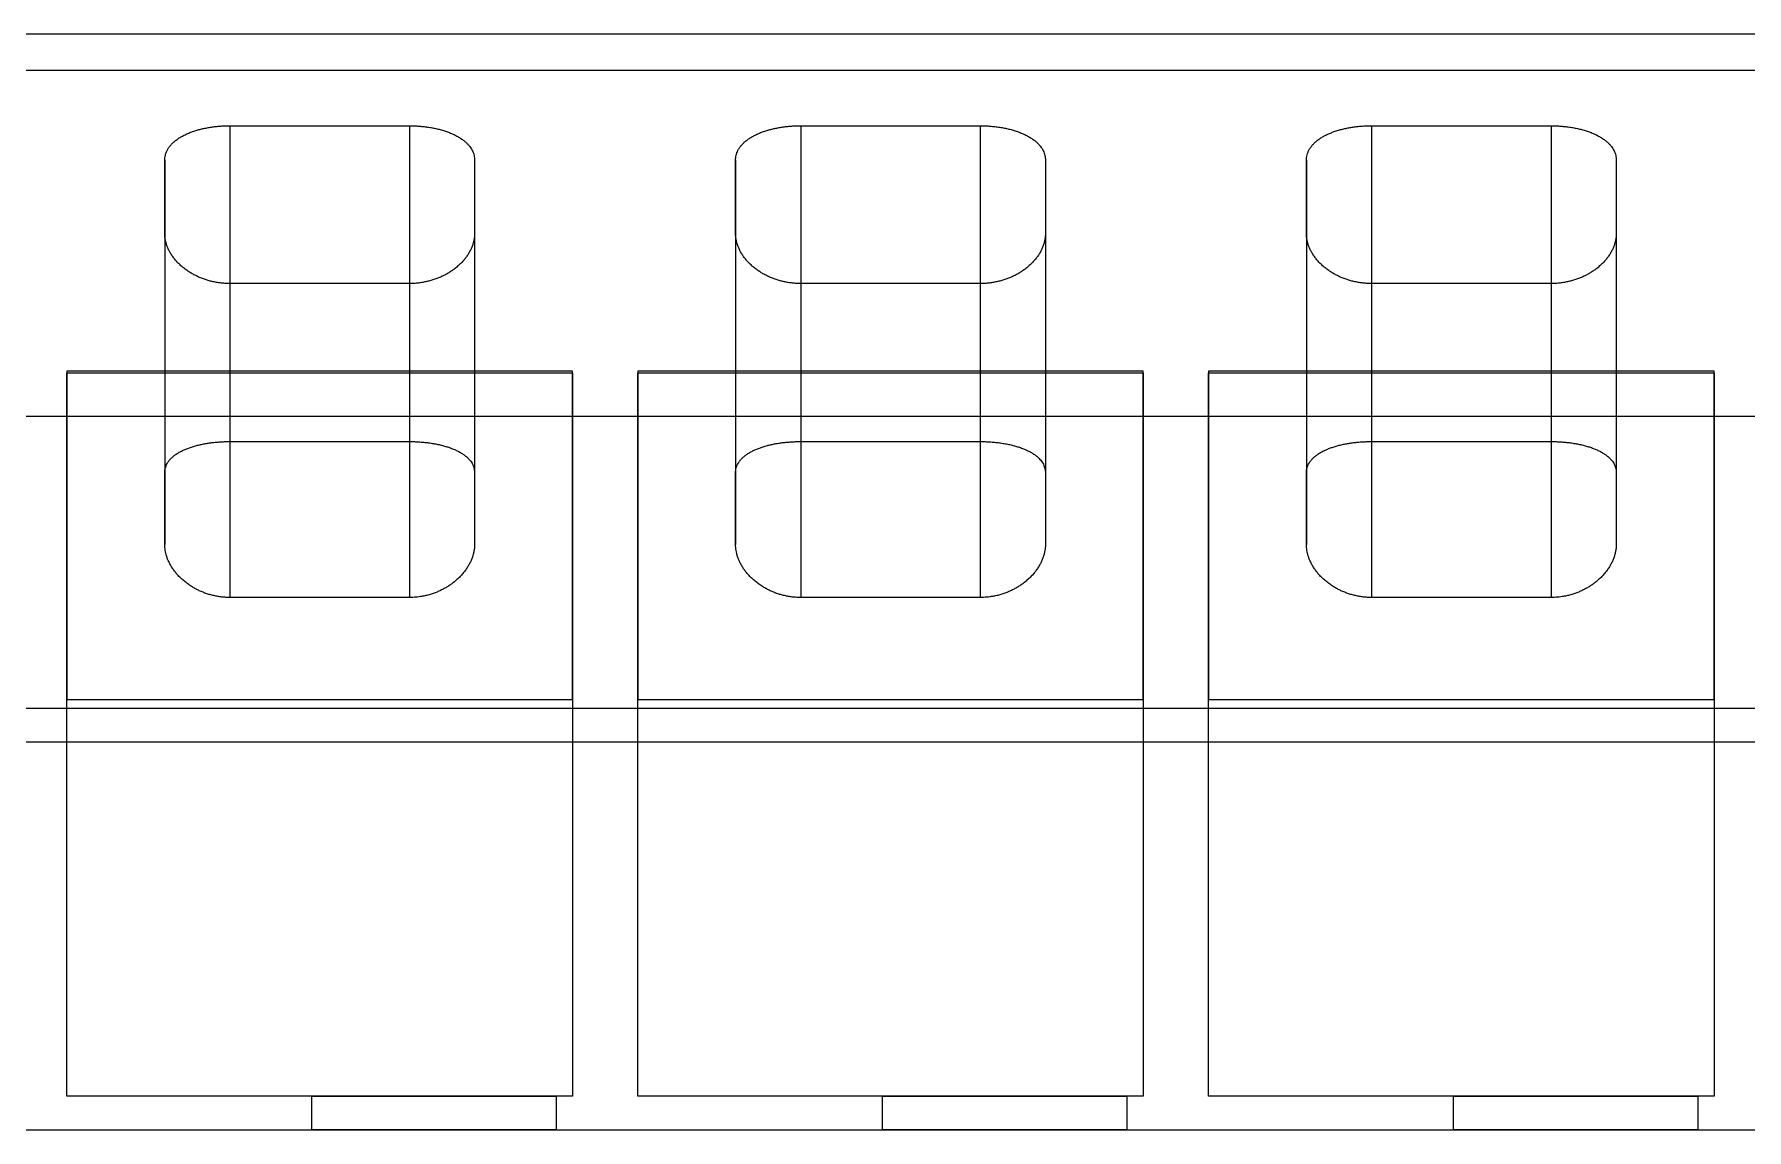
# Model space of a CAD drawing. Header units: millimetres. Extents: x 7939 to 8557, y 3805 to 4021.
# Drawn here: x 8319.27 to 8353.13, y 3999.72 to 4021.38 of the extents above; entities that cross this region are included whole.
import ezdxf

# ---------------------------------------------------------------- set-up
doc = ezdxf.new("R2010")
doc.units = ezdxf.units.MM
doc.layers.add('linea_gruesa', color=1, linetype='Continuous', lineweight=40)

msp = doc.modelspace()

# ---------------------------------------------------------------- linework, layer by layer
at = {"layer": 'linea_gruesa', "linetype": 'Continuous', "lineweight": 15, "extrusion": (-0.253745, -3.38569e-15, 0.967271)}
for p, q in [((8423.417, 4021.383, 103.727), (8307.345, 4021.383, 73.278)), ((8423.417, 4020.663, 103.727), (8307.345, 4020.663, 73.278)), ((8323.144, 4019.574, 77.422), (8326.69, 4019.574, 78.353)), ((8323.144, 4019.574, 77.422), (8323.144, 4013.328, 77.422)), ((8326.69, 4019.574, 78.353), (8326.69, 4013.328, 78.353)), ((8334.428, 4019.574, 80.383), (8337.975, 4019.574, 81.313)), ((8334.428, 4019.574, 80.383), (8334.428, 4013.328, 80.383)), ((8337.975, 4019.574, 81.313), (8337.975, 4013.328, 81.313)), ((8345.713, 4019.574, 83.343), (8349.26, 4019.574, 84.273)), ((8345.713, 4019.574, 83.343), (8345.713, 4013.328, 83.343)), ((8349.26, 4019.574, 84.273), (8349.26, 4013.328, 84.273)), ((8321.854, 4017.447, 77.084), (8321.854, 4018.893, 77.084)), ((8321.854, 4018.893, 77.084), (8321.854, 4012.713, 77.084)), ((8327.98, 4018.893, 78.691), (8327.98, 4017.447, 78.691)), ((8327.98, 4018.893, 78.691), (8327.98, 4012.713, 78.691)), ((8333.139, 4017.447, 80.044), (8333.139, 4018.893, 80.044)), ((8333.139, 4018.893, 80.044), (8333.139, 4012.713, 80.044)), ((8339.265, 4018.893, 81.651), (8339.265, 4017.447, 81.651)), ((8339.265, 4018.893, 81.651), (8339.265, 4012.713, 81.651)), ((8344.423, 4017.447, 83.005), (8344.423, 4018.893, 83.005)), ((8344.423, 4018.893, 83.005), (8344.423, 4012.713, 83.005)), ((8350.55, 4018.893, 84.612), (8350.55, 4017.447, 84.612)), ((8350.55, 4018.893, 84.612), (8350.55, 4012.713, 84.612)), ((8321.854, 4017.447, 77.084), (8321.854, 4011.294, 77.084)), ((8327.98, 4017.447, 78.691), (8327.98, 4011.294, 78.691)), ((8333.139, 4017.447, 80.044), (8333.139, 4011.294, 80.044)), ((8339.265, 4017.447, 81.651), (8339.265, 4011.294, 81.651)), ((8344.423, 4017.447, 83.005), (8344.423, 4011.294, 83.005)), ((8350.55, 4017.447, 84.612), (8350.55, 4011.294, 84.612)), ((8326.69, 4016.453, 78.353), (8323.144, 4016.453, 77.422)), ((8323.144, 4016.453, 77.422), (8323.144, 4010.244, 77.422)), ((8326.69, 4016.453, 78.353), (8326.69, 4010.244, 78.353)), ((8337.975, 4016.453, 81.313), (8334.428, 4016.453, 80.383)), ((8334.428, 4016.453, 80.383), (8334.428, 4010.244, 80.383)), ((8337.975, 4016.453, 81.313), (8337.975, 4010.244, 81.313)), ((8349.26, 4016.453, 84.273), (8345.713, 4016.453, 83.343)), ((8345.713, 4016.453, 83.343), (8345.713, 4010.244, 83.343)), ((8349.26, 4016.453, 84.273), (8349.26, 4010.244, 84.273)), ((8319.919, 4014.717, 76.576), (8319.919, 4008.22, 76.576)), ((8319.919, 4014.717, 76.576), (8319.919, 4014.683, 76.576)), ((8329.914, 4014.717, 79.198), (8319.919, 4014.717, 76.576)), ((8329.914, 4014.683, 79.198), (8319.919, 4014.683, 76.576)), ((8319.919, 4000.383, 76.576), (8319.919, 4014.683, 76.576)), ((8329.914, 4008.22, 79.198), (8329.914, 4014.717, 79.198)), ((8329.914, 4014.683, 79.198), (8329.914, 4014.717, 79.198)), ((8329.914, 4014.683, 79.198), (8329.914, 4000.383, 79.198)), ((8331.204, 4014.717, 79.537), (8331.204, 4008.22, 79.537)), ((8341.199, 4014.717, 82.159), (8331.204, 4014.717, 79.537)), ((8331.204, 4014.717, 79.537), (8331.204, 4014.683, 79.537)), ((8341.199, 4014.683, 82.159), (8331.204, 4014.683, 79.537)), ((8331.204, 4000.383, 79.537), (8331.204, 4014.683, 79.537)), ((8341.199, 4008.22, 82.159), (8341.199, 4014.717, 82.159)), ((8341.199, 4014.683, 82.159), (8341.199, 4014.717, 82.159)), ((8341.199, 4014.683, 82.159), (8341.199, 4000.383, 82.159)), ((8342.489, 4014.717, 82.497), (8342.489, 4008.22, 82.497)), ((8352.484, 4014.717, 85.119), (8342.489, 4014.717, 82.497)), ((8342.489, 4014.717, 82.497), (8342.489, 4014.683, 82.497)), ((8352.484, 4014.683, 85.119), (8342.489, 4014.683, 82.497)), ((8342.489, 4000.383, 82.497), (8342.489, 4014.683, 82.497)), ((8352.484, 4008.22, 85.119), (8352.484, 4014.717, 85.119)), ((8352.484, 4014.683, 85.119), (8352.484, 4014.717, 85.119)), ((8352.484, 4014.683, 85.119), (8352.484, 4000.383, 85.119)), ((8423.417, 4013.824, 103.727), (8307.345, 4013.824, 73.278)), ((8323.144, 4013.328, 77.422), (8326.69, 4013.328, 78.353)), ((8334.428, 4013.328, 80.383), (8337.975, 4013.328, 81.313)), ((8345.713, 4013.328, 83.343), (8349.26, 4013.328, 84.273)), ((8321.854, 4011.294, 77.084), (8321.854, 4012.713, 77.084)), ((8327.98, 4012.713, 78.691), (8327.98, 4011.294, 78.691)), ((8333.139, 4011.294, 80.044), (8333.139, 4012.713, 80.044)), ((8339.265, 4012.713, 81.651), (8339.265, 4011.294, 81.651)), ((8344.423, 4011.294, 83.005), (8344.423, 4012.713, 83.005)), ((8350.55, 4012.713, 84.612), (8350.55, 4011.294, 84.612)), ((8326.69, 4010.244, 78.353), (8323.144, 4010.244, 77.422)), ((8337.975, 4010.244, 81.313), (8334.428, 4010.244, 80.383)), ((8349.26, 4010.244, 84.273), (8345.713, 4010.244, 83.343)), ((8423.417, 4008.05, 103.727), (8307.345, 4008.05, 73.278)), ((8319.919, 4000.383, 76.576), (8319.919, 4008.22, 76.576)), ((8329.914, 4008.22, 79.198), (8319.919, 4008.22, 76.576)), ((8329.914, 4008.22, 79.198), (8329.914, 4000.383, 79.198)), ((8331.204, 4000.383, 79.537), (8331.204, 4008.22, 79.537)), ((8341.199, 4008.22, 82.159), (8331.204, 4008.22, 79.537)), ((8341.199, 4008.22, 82.159), (8341.199, 4000.383, 82.159)), ((8342.489, 4000.383, 82.497), (8342.489, 4008.22, 82.497)), ((8352.484, 4008.22, 85.119), (8342.489, 4008.22, 82.497)), ((8352.484, 4008.22, 85.119), (8352.484, 4000.383, 85.119)), ((8423.417, 4007.383, 103.727), (8307.345, 4007.383, 73.278)), ((8329.914, 4000.383, 79.198), (8319.919, 4000.383, 76.576)), ((8324.756, 4000.383, 77.845), (8319.919, 4000.383, 76.576)), ((8324.756, 4000.383, 77.845), (8324.756, 3999.717, 77.845)), ((8324.756, 4000.383, 77.845), (8329.592, 4000.383, 79.114)), ((8329.592, 4000.383, 79.114), (8329.592, 3999.717, 79.114)), ((8329.914, 4000.383, 79.198), (8329.592, 4000.383, 79.114)), ((8341.199, 4000.383, 82.159), (8331.204, 4000.383, 79.537)), ((8336.04, 4000.383, 80.805), (8331.204, 4000.383, 79.537)), ((8336.04, 4000.383, 80.805), (8336.04, 3999.717, 80.805)), ((8336.04, 4000.383, 80.805), (8340.877, 4000.383, 82.074)), ((8340.877, 4000.383, 82.074), (8340.877, 3999.717, 82.074)), ((8341.199, 4000.383, 82.159), (8340.877, 4000.383, 82.074)), ((8352.484, 4000.383, 85.119), (8342.489, 4000.383, 82.497)), ((8347.325, 4000.383, 83.766), (8342.489, 4000.383, 82.497)), ((8347.325, 4000.383, 83.766), (8347.325, 3999.717, 83.766)), ((8347.325, 4000.383, 83.766), (8352.162, 4000.383, 85.035)), ((8352.162, 4000.383, 85.035), (8352.162, 3999.717, 85.035)), ((8352.484, 4000.383, 85.119), (8352.162, 4000.383, 85.035)), ((8307.345, 3999.717, 73.278), (8353.774, 3999.717, 85.457)), ((8318.307, 3999.717, 76.153), (8324.756, 3999.717, 77.845)), ((8329.592, 3999.717, 79.114), (8324.756, 3999.717, 77.845)), ((8329.592, 3999.717, 79.114), (8336.04, 3999.717, 80.805)), ((8340.877, 3999.717, 82.074), (8336.04, 3999.717, 80.805)), ((8340.877, 3999.717, 82.074), (8347.325, 3999.717, 83.766)), ((8352.162, 3999.717, 85.035), (8347.325, 3999.717, 83.766)), ((8352.162, 3999.717, 85.035), (8353.774, 3999.717, 85.457))]:
    msp.add_line(p, q, dxfattribs=at)
at = {"layer": 'linea_gruesa', "linetype": 'Continuous', "lineweight": 15}
for points, knots in [([(8321.854, 4018.893, 77.084), (8321.854, 4018.909, 77.084), (8321.856, 4018.942, 77.084), (8321.865, 4018.99, 77.087), (8321.879, 4019.037, 77.09), (8321.9, 4019.086, 77.096), (8321.93, 4019.136, 77.104), (8321.968, 4019.186, 77.114), (8322.013, 4019.234, 77.126), (8322.066, 4019.281, 77.14), (8322.125, 4019.323, 77.155), (8322.188, 4019.362, 77.172), (8322.256, 4019.397, 77.189), (8322.329, 4019.43, 77.209), (8322.408, 4019.46, 77.229), (8322.488, 4019.485, 77.25), (8322.569, 4019.507, 77.271), (8322.649, 4019.525, 77.293), (8322.733, 4019.541, 77.314), (8322.819, 4019.554, 77.337), (8322.903, 4019.563, 77.359), (8322.985, 4019.569, 77.381), (8323.064, 4019.573, 77.401), (8323.117, 4019.573, 77.415), (8323.144, 4019.574, 77.422)], [0, 0, 0, 0, 0.045701, 0.091484, 0.137263, 0.18296, 0.234721, 0.286699, 0.338733, 0.390676, 0.442407, 0.489747, 0.5373, 0.584906, 0.632424, 0.679735, 0.721536, 0.763511, 0.805537, 0.847497, 0.889284, 0.926175, 0.963109, 1, 1, 1, 1]), ([(8326.69, 4019.574, 78.353), (8326.719, 4019.573, 78.36), (8326.776, 4019.573, 78.375), (8326.865, 4019.568, 78.398), (8326.957, 4019.56, 78.423), (8327.052, 4019.549, 78.448), (8327.145, 4019.533, 78.472), (8327.235, 4019.515, 78.495), (8327.322, 4019.492, 78.518), (8327.405, 4019.467, 78.54), (8327.483, 4019.438, 78.561), (8327.559, 4019.406, 78.58), (8327.63, 4019.371, 78.599), (8327.696, 4019.331, 78.616), (8327.755, 4019.29, 78.632), (8327.806, 4019.248, 78.645), (8327.848, 4019.205, 78.656), (8327.884, 4019.164, 78.666), (8327.913, 4019.121, 78.673), (8327.938, 4019.077, 78.68), (8327.957, 4019.032, 78.685), (8327.97, 4018.986, 78.688), (8327.978, 4018.94, 78.691), (8327.979, 4018.908, 78.691), (8327.98, 4018.893, 78.691)], [0, 0, 0, 0, 0.03967, 0.079339, 0.124961, 0.170738, 0.216524, 0.262155, 0.308745, 0.355481, 0.402229, 0.448833, 0.498675, 0.548665, 0.598669, 0.648529, 0.692404, 0.736401, 0.780445, 0.824456, 0.868345, 0.912217, 0.956126, 1, 1, 1, 1]), ([(8333.139, 4018.893, 80.044), (8333.139, 4018.909, 80.044), (8333.14, 4018.942, 80.045), (8333.149, 4018.99, 80.047), (8333.164, 4019.037, 80.051), (8333.185, 4019.086, 80.056), (8333.214, 4019.136, 80.064), (8333.253, 4019.186, 80.074), (8333.298, 4019.234, 80.086), (8333.351, 4019.281, 80.1), (8333.41, 4019.323, 80.115), (8333.473, 4019.362, 80.132), (8333.541, 4019.397, 80.15), (8333.614, 4019.43, 80.169), (8333.693, 4019.46, 80.19), (8333.773, 4019.485, 80.211), (8333.854, 4019.507, 80.232), (8333.934, 4019.525, 80.253), (8334.018, 4019.541, 80.275), (8334.104, 4019.554, 80.297), (8334.188, 4019.563, 80.319), (8334.27, 4019.569, 80.341), (8334.349, 4019.573, 80.362), (8334.402, 4019.573, 80.376), (8334.428, 4019.574, 80.383)], [0, 0, 0, 0, 0.045701, 0.091484, 0.137263, 0.18296, 0.234721, 0.286699, 0.338733, 0.390676, 0.442407, 0.489747, 0.5373, 0.584906, 0.632424, 0.679735, 0.721536, 0.763511, 0.805537, 0.847497, 0.889284, 0.926175, 0.963109, 1, 1, 1, 1]), ([(8337.975, 4019.574, 81.313), (8338.003, 4019.573, 81.32), (8338.06, 4019.573, 81.335), (8338.15, 4019.568, 81.359), (8338.242, 4019.56, 81.383), (8338.337, 4019.549, 81.408), (8338.43, 4019.533, 81.432), (8338.52, 4019.515, 81.456), (8338.606, 4019.492, 81.479), (8338.69, 4019.467, 81.5), (8338.768, 4019.438, 81.521), (8338.843, 4019.406, 81.541), (8338.914, 4019.371, 81.559), (8338.981, 4019.331, 81.577), (8339.04, 4019.29, 81.592), (8339.091, 4019.248, 81.606), (8339.133, 4019.205, 81.617), (8339.168, 4019.164, 81.626), (8339.198, 4019.121, 81.634), (8339.223, 4019.077, 81.64), (8339.241, 4019.032, 81.645), (8339.255, 4018.986, 81.649), (8339.263, 4018.94, 81.651), (8339.264, 4018.908, 81.651), (8339.265, 4018.893, 81.651)], [0, 0, 0, 0, 0.03967, 0.079339, 0.124961, 0.170738, 0.216524, 0.262155, 0.308745, 0.355481, 0.402229, 0.448833, 0.498675, 0.548665, 0.598669, 0.648529, 0.692404, 0.736401, 0.780445, 0.824456, 0.868345, 0.912217, 0.956126, 1, 1, 1, 1]), ([(8344.423, 4018.893, 83.005), (8344.424, 4018.911, 83.005), (8344.426, 4018.946, 83.005), (8344.437, 4018.999, 83.008), (8344.454, 4019.051, 83.013), (8344.479, 4019.102, 83.019), (8344.511, 4019.152, 83.027), (8344.55, 4019.2, 83.038), (8344.596, 4019.246, 83.05), (8344.65, 4019.291, 83.064), (8344.71, 4019.333, 83.08), (8344.775, 4019.371, 83.097), (8344.844, 4019.406, 83.115), (8344.916, 4019.437, 83.134), (8344.994, 4019.465, 83.154), (8345.075, 4019.491, 83.176), (8345.158, 4019.512, 83.197), (8345.24, 4019.53, 83.219), (8345.322, 4019.544, 83.24), (8345.406, 4019.556, 83.262), (8345.492, 4019.565, 83.285), (8345.572, 4019.57, 83.306), (8345.646, 4019.573, 83.325), (8345.691, 4019.573, 83.337), (8345.713, 4019.574, 83.343)], [0, 0, 0, 0, 0.050139, 0.100447, 0.150803, 0.201094, 0.251219, 0.301542, 0.352077, 0.402666, 0.453166, 0.50346, 0.549362, 0.595469, 0.641631, 0.687707, 0.733585, 0.774214, 0.81501, 0.855855, 0.896639, 0.937259, 0.968629, 1, 1, 1, 1]), ([(8349.26, 4019.574, 84.273), (8349.288, 4019.573, 84.281), (8349.345, 4019.573, 84.296), (8349.435, 4019.568, 84.319), (8349.527, 4019.56, 84.343), (8349.622, 4019.549, 84.368), (8349.715, 4019.533, 84.393), (8349.805, 4019.515, 84.416), (8349.891, 4019.492, 84.439), (8349.975, 4019.467, 84.461), (8350.053, 4019.438, 84.481), (8350.128, 4019.406, 84.501), (8350.199, 4019.371, 84.52), (8350.265, 4019.331, 84.537), (8350.325, 4019.29, 84.553), (8350.376, 4019.248, 84.566), (8350.418, 4019.205, 84.577), (8350.453, 4019.164, 84.586), (8350.483, 4019.121, 84.594), (8350.507, 4019.077, 84.601), (8350.526, 4019.032, 84.606), (8350.54, 4018.986, 84.609), (8350.548, 4018.94, 84.611), (8350.549, 4018.908, 84.611), (8350.55, 4018.893, 84.612)], [0, 0, 0, 0, 0.039669, 0.079338, 0.12496, 0.170739, 0.216524, 0.262155, 0.308744, 0.355481, 0.402228, 0.448833, 0.498675, 0.548665, 0.598669, 0.648529, 0.692404, 0.7364, 0.780445, 0.824456, 0.868345, 0.912217, 0.956126, 1, 1, 1, 1]), ([(8323.144, 4016.453, 77.422), (8323.116, 4016.453, 77.415), (8323.06, 4016.454, 77.4), (8322.978, 4016.461, 77.379), (8322.896, 4016.472, 77.357), (8322.814, 4016.487, 77.336), (8322.734, 4016.507, 77.315), (8322.657, 4016.53, 77.294), (8322.58, 4016.558, 77.274), (8322.504, 4016.59, 77.254), (8322.43, 4016.627, 77.235), (8322.361, 4016.667, 77.217), (8322.292, 4016.712, 77.199), (8322.224, 4016.763, 77.181), (8322.158, 4016.82, 77.164), (8322.099, 4016.878, 77.148), (8322.047, 4016.939, 77.135), (8322.002, 4017, 77.123), (8321.963, 4017.062, 77.112), (8321.929, 4017.124, 77.104), (8321.902, 4017.188, 77.097), (8321.881, 4017.252, 77.091), (8321.865, 4017.317, 77.087), (8321.856, 4017.382, 77.084), (8321.854, 4017.425, 77.084), (8321.854, 4017.447, 77.084)], [0, 0, 0, 0, 0.036433, 0.07293, 0.109368, 0.146856, 0.184458, 0.222073, 0.259581, 0.300586, 0.341696, 0.382825, 0.423854, 0.472584, 0.521436, 0.570308, 0.619064, 0.666305, 0.713665, 0.761073, 0.808449, 0.855703, 0.903789, 0.951914, 1, 1, 1, 1]), ([(8327.98, 4017.447, 78.691), (8327.979, 4017.425, 78.691), (8327.978, 4017.382, 78.69), (8327.968, 4017.317, 78.688), (8327.953, 4017.252, 78.684), (8327.931, 4017.187, 78.678), (8327.903, 4017.122, 78.671), (8327.87, 4017.059, 78.662), (8327.83, 4016.997, 78.652), (8327.785, 4016.937, 78.64), (8327.734, 4016.878, 78.626), (8327.676, 4016.821, 78.611), (8327.613, 4016.766, 78.595), (8327.549, 4016.717, 78.578), (8327.485, 4016.675, 78.561), (8327.423, 4016.638, 78.545), (8327.356, 4016.603, 78.527), (8327.287, 4016.572, 78.509), (8327.214, 4016.543, 78.49), (8327.137, 4016.518, 78.47), (8327.058, 4016.496, 78.449), (8326.976, 4016.479, 78.428), (8326.892, 4016.465, 78.406), (8326.816, 4016.457, 78.386), (8326.749, 4016.453, 78.368), (8326.71, 4016.453, 78.358), (8326.69, 4016.453, 78.353)], [0, 0, 0, 0, 0.047962, 0.096084, 0.144283, 0.19248, 0.240592, 0.288548, 0.335637, 0.382934, 0.430311, 0.477656, 0.524879, 0.571919, 0.609369, 0.646941, 0.684535, 0.722071, 0.759492, 0.797233, 0.835157, 0.873124, 0.911012, 0.948721, 0.97436, 1, 1, 1, 1]), ([(8334.428, 4016.453, 80.383), (8334.401, 4016.453, 80.375), (8334.345, 4016.454, 80.361), (8334.263, 4016.461, 80.339), (8334.18, 4016.472, 80.318), (8334.099, 4016.487, 80.296), (8334.019, 4016.507, 80.275), (8333.942, 4016.53, 80.255), (8333.865, 4016.558, 80.235), (8333.789, 4016.59, 80.215), (8333.715, 4016.627, 80.195), (8333.646, 4016.667, 80.177), (8333.576, 4016.712, 80.159), (8333.509, 4016.763, 80.141), (8333.443, 4016.82, 80.124), (8333.384, 4016.878, 80.109), (8333.332, 4016.939, 80.095), (8333.287, 4017, 80.083), (8333.247, 4017.062, 80.073), (8333.214, 4017.124, 80.064), (8333.187, 4017.188, 80.057), (8333.166, 4017.252, 80.051), (8333.15, 4017.317, 80.047), (8333.14, 4017.382, 80.045), (8333.139, 4017.425, 80.044), (8333.139, 4017.447, 80.044)], [0, 0, 0, 0, 0.036433, 0.07293, 0.109368, 0.146856, 0.184458, 0.222073, 0.259581, 0.300586, 0.341696, 0.382825, 0.423854, 0.472584, 0.521436, 0.570308, 0.619064, 0.666305, 0.713665, 0.761073, 0.808449, 0.855703, 0.903789, 0.951914, 1, 1, 1, 1]), ([(8339.265, 4017.447, 81.651), (8339.264, 4017.425, 81.651), (8339.263, 4017.382, 81.651), (8339.253, 4017.317, 81.648), (8339.238, 4017.252, 81.644), (8339.216, 4017.187, 81.638), (8339.188, 4017.122, 81.631), (8339.155, 4017.059, 81.622), (8339.115, 4016.997, 81.612), (8339.07, 4016.937, 81.6), (8339.018, 4016.878, 81.587), (8338.961, 4016.821, 81.572), (8338.898, 4016.766, 81.555), (8338.834, 4016.717, 81.538), (8338.77, 4016.675, 81.522), (8338.708, 4016.638, 81.505), (8338.641, 4016.603, 81.488), (8338.572, 4016.572, 81.469), (8338.499, 4016.543, 81.45), (8338.422, 4016.518, 81.43), (8338.343, 4016.496, 81.409), (8338.261, 4016.479, 81.388), (8338.177, 4016.465, 81.366), (8338.101, 4016.457, 81.346), (8338.033, 4016.453, 81.328), (8337.994, 4016.453, 81.318), (8337.975, 4016.453, 81.313)], [0, 0, 0, 0, 0.047962, 0.096084, 0.144283, 0.19248, 0.240592, 0.288548, 0.335637, 0.382934, 0.430311, 0.477656, 0.524879, 0.571919, 0.609369, 0.646941, 0.684535, 0.722071, 0.759492, 0.797233, 0.835157, 0.873124, 0.911012, 0.948721, 0.97436, 1, 1, 1, 1]), ([(8345.713, 4016.453, 83.343), (8345.685, 4016.453, 83.336), (8345.63, 4016.454, 83.321), (8345.548, 4016.461, 83.299), (8345.465, 4016.472, 83.278), (8345.384, 4016.487, 83.257), (8345.304, 4016.507, 83.236), (8345.226, 4016.53, 83.215), (8345.149, 4016.558, 83.195), (8345.074, 4016.59, 83.175), (8345, 4016.627, 83.156), (8344.93, 4016.667, 83.138), (8344.861, 4016.712, 83.119), (8344.793, 4016.763, 83.102), (8344.728, 4016.82, 83.084), (8344.669, 4016.878, 83.069), (8344.617, 4016.939, 83.055), (8344.571, 4017, 83.043), (8344.532, 4017.062, 83.033), (8344.499, 4017.124, 83.024), (8344.472, 4017.188, 83.017), (8344.45, 4017.252, 83.012), (8344.435, 4017.317, 83.008), (8344.425, 4017.382, 83.005), (8344.424, 4017.425, 83.005), (8344.423, 4017.447, 83.005)], [0, 0, 0, 0, 0.036434, 0.072931, 0.109369, 0.146857, 0.184458, 0.222074, 0.259582, 0.300586, 0.341697, 0.382826, 0.423854, 0.472585, 0.521437, 0.570308, 0.619064, 0.666305, 0.713665, 0.761073, 0.808449, 0.855703, 0.903789, 0.951914, 1, 1, 1, 1]), ([(8350.55, 4017.447, 84.612), (8350.549, 4017.425, 84.611), (8350.548, 4017.382, 84.611), (8350.538, 4017.317, 84.609), (8350.522, 4017.252, 84.605), (8350.501, 4017.187, 84.599), (8350.473, 4017.122, 84.592), (8350.439, 4017.059, 84.583), (8350.4, 4016.997, 84.572), (8350.355, 4016.937, 84.56), (8350.303, 4016.878, 84.547), (8350.246, 4016.821, 84.532), (8350.183, 4016.766, 84.516), (8350.119, 4016.717, 84.499), (8350.055, 4016.675, 84.482), (8349.992, 4016.638, 84.465), (8349.926, 4016.603, 84.448), (8349.857, 4016.572, 84.43), (8349.784, 4016.543, 84.411), (8349.707, 4016.518, 84.391), (8349.628, 4016.496, 84.37), (8349.546, 4016.479, 84.348), (8349.462, 4016.465, 84.326), (8349.386, 4016.457, 84.306), (8349.318, 4016.453, 84.289), (8349.279, 4016.453, 84.278), (8349.26, 4016.453, 84.273)], [0, 0, 0, 0, 0.047962, 0.096084, 0.144284, 0.192479, 0.240593, 0.288548, 0.335637, 0.382934, 0.430311, 0.477656, 0.524879, 0.571918, 0.609369, 0.64694, 0.684535, 0.722072, 0.759492, 0.797233, 0.835157, 0.873125, 0.911012, 0.948722, 0.974361, 1, 1, 1, 1]), ([(8321.854, 4012.713, 77.084), (8321.854, 4012.729, 77.084), (8321.856, 4012.76, 77.084), (8321.865, 4012.806, 77.087), (8321.88, 4012.851, 77.091), (8321.903, 4012.896, 77.097), (8321.932, 4012.941, 77.104), (8321.97, 4012.986, 77.114), (8322.015, 4013.029, 77.126), (8322.068, 4013.069, 77.14), (8322.125, 4013.107, 77.155), (8322.187, 4013.141, 77.171), (8322.253, 4013.171, 77.189), (8322.325, 4013.2, 77.207), (8322.401, 4013.226, 77.227), (8322.479, 4013.248, 77.248), (8322.558, 4013.268, 77.269), (8322.638, 4013.284, 77.29), (8322.72, 4013.298, 77.311), (8322.805, 4013.309, 77.333), (8322.89, 4013.317, 77.356), (8322.975, 4013.323, 77.378), (8323.059, 4013.327, 77.4), (8323.115, 4013.328, 77.415), (8323.144, 4013.328, 77.422)], [0, 0, 0, 0, 0.046677, 0.093445, 0.140209, 0.18688, 0.237351, 0.288032, 0.338769, 0.389421, 0.439866, 0.486124, 0.532578, 0.579087, 0.625519, 0.671755, 0.713502, 0.755416, 0.797381, 0.839283, 0.881021, 0.920665, 0.960358, 1, 1, 1, 1]), ([(8326.69, 4013.328, 78.353), (8326.717, 4013.328, 78.36), (8326.771, 4013.327, 78.374), (8326.857, 4013.324, 78.396), (8326.95, 4013.317, 78.421), (8327.047, 4013.307, 78.446), (8327.142, 4013.293, 78.471), (8327.234, 4013.276, 78.495), (8327.323, 4013.257, 78.519), (8327.408, 4013.233, 78.541), (8327.488, 4013.208, 78.562), (8327.565, 4013.178, 78.582), (8327.636, 4013.146, 78.601), (8327.702, 4013.11, 78.618), (8327.762, 4013.072, 78.634), (8327.812, 4013.034, 78.647), (8327.854, 4012.995, 78.658), (8327.888, 4012.957, 78.667), (8327.917, 4012.918, 78.674), (8327.941, 4012.878, 78.681), (8327.959, 4012.837, 78.685), (8327.971, 4012.796, 78.689), (8327.978, 4012.755, 78.691), (8327.979, 4012.727, 78.691), (8327.98, 4012.713, 78.691)], [0, 0, 0, 0, 0.037726, 0.075451, 0.122579, 0.169871, 0.217169, 0.264303, 0.312107, 0.360066, 0.408035, 0.455852, 0.506146, 0.556594, 0.607055, 0.657366, 0.700834, 0.744426, 0.788066, 0.831672, 0.875153, 0.916757, 0.958394, 1, 1, 1, 1]), ([(8333.139, 4012.713, 80.044), (8333.139, 4012.729, 80.044), (8333.14, 4012.76, 80.045), (8333.15, 4012.806, 80.047), (8333.165, 4012.851, 80.051), (8333.188, 4012.896, 80.057), (8333.217, 4012.941, 80.065), (8333.255, 4012.986, 80.075), (8333.3, 4013.029, 80.087), (8333.352, 4013.069, 80.1), (8333.41, 4013.107, 80.115), (8333.472, 4013.141, 80.132), (8333.538, 4013.171, 80.149), (8333.609, 4013.2, 80.168), (8333.686, 4013.226, 80.188), (8333.764, 4013.248, 80.208), (8333.843, 4013.268, 80.229), (8333.923, 4013.284, 80.25), (8334.005, 4013.298, 80.272), (8334.09, 4013.309, 80.294), (8334.175, 4013.317, 80.316), (8334.26, 4013.323, 80.338), (8334.344, 4013.327, 80.36), (8334.4, 4013.328, 80.375), (8334.428, 4013.328, 80.383)], [0, 0, 0, 0, 0.046677, 0.093445, 0.140209, 0.18688, 0.237351, 0.288032, 0.338769, 0.389421, 0.439866, 0.486124, 0.532578, 0.579087, 0.625519, 0.671755, 0.713502, 0.755416, 0.797381, 0.839283, 0.881021, 0.920665, 0.960358, 1, 1, 1, 1]), ([(8337.975, 4013.328, 81.313), (8338.002, 4013.328, 81.32), (8338.055, 4013.327, 81.334), (8338.142, 4013.324, 81.357), (8338.235, 4013.317, 81.381), (8338.332, 4013.307, 81.407), (8338.427, 4013.293, 81.432), (8338.519, 4013.276, 81.456), (8338.608, 4013.257, 81.479), (8338.693, 4013.233, 81.501), (8338.773, 4013.208, 81.522), (8338.85, 4013.178, 81.542), (8338.921, 4013.146, 81.561), (8338.987, 4013.11, 81.578), (8339.047, 4013.072, 81.594), (8339.097, 4013.034, 81.607), (8339.139, 4012.995, 81.618), (8339.173, 4012.957, 81.627), (8339.202, 4012.918, 81.635), (8339.226, 4012.878, 81.641), (8339.243, 4012.837, 81.646), (8339.256, 4012.796, 81.649), (8339.263, 4012.755, 81.651), (8339.264, 4012.727, 81.651), (8339.265, 4012.713, 81.651)], [0, 0, 0, 0, 0.037726, 0.075451, 0.122579, 0.169871, 0.217169, 0.264303, 0.312107, 0.360066, 0.408035, 0.455852, 0.506146, 0.556594, 0.607055, 0.657366, 0.700834, 0.744426, 0.788066, 0.831672, 0.875153, 0.916757, 0.958394, 1, 1, 1, 1]), ([(8344.423, 4012.713, 83.005), (8344.424, 4012.73, 83.005), (8344.425, 4012.762, 83.005), (8344.436, 4012.81, 83.008), (8344.453, 4012.857, 83.012), (8344.477, 4012.903, 83.019), (8344.507, 4012.948, 83.027), (8344.545, 4012.991, 83.036), (8344.589, 4013.032, 83.048), (8344.641, 4013.072, 83.062), (8344.698, 4013.109, 83.077), (8344.761, 4013.143, 83.093), (8344.828, 4013.174, 83.111), (8344.898, 4013.201, 83.129), (8344.972, 4013.226, 83.149), (8345.051, 4013.249, 83.169), (8345.132, 4013.269, 83.19), (8345.213, 4013.285, 83.212), (8345.294, 4013.298, 83.233), (8345.377, 4013.309, 83.255), (8345.462, 4013.318, 83.277), (8345.547, 4013.324, 83.299), (8345.631, 4013.327, 83.321), (8345.686, 4013.328, 83.336), (8345.713, 4013.328, 83.343)], [0, 0, 0, 0, 0.048858, 0.097879, 0.146948, 0.195953, 0.244797, 0.293817, 0.343037, 0.392312, 0.441505, 0.490501, 0.535708, 0.581106, 0.626558, 0.671936, 0.717124, 0.758098, 0.799232, 0.840416, 0.881541, 0.922507, 0.961254, 1, 1, 1, 1]), ([(8349.26, 4013.328, 84.273), (8349.287, 4013.328, 84.28), (8349.34, 4013.327, 84.294), (8349.427, 4013.324, 84.317), (8349.52, 4013.317, 84.341), (8349.617, 4013.307, 84.367), (8349.712, 4013.293, 84.392), (8349.804, 4013.276, 84.416), (8349.893, 4013.257, 84.439), (8349.978, 4013.233, 84.462), (8350.058, 4013.208, 84.483), (8350.134, 4013.178, 84.503), (8350.206, 4013.146, 84.521), (8350.272, 4013.11, 84.539), (8350.332, 4013.072, 84.554), (8350.382, 4013.034, 84.568), (8350.424, 4012.995, 84.579), (8350.458, 4012.957, 84.588), (8350.487, 4012.918, 84.595), (8350.51, 4012.878, 84.601), (8350.528, 4012.837, 84.606), (8350.541, 4012.796, 84.609), (8350.548, 4012.755, 84.611), (8350.549, 4012.727, 84.612), (8350.55, 4012.713, 84.612)], [0, 0, 0, 0, 0.037725, 0.075451, 0.122579, 0.169871, 0.217168, 0.264304, 0.312107, 0.360067, 0.408035, 0.455851, 0.506145, 0.556594, 0.607056, 0.657366, 0.700834, 0.744426, 0.788066, 0.831672, 0.875153, 0.916757, 0.958394, 1, 1, 1, 1]), ([(8323.144, 4010.244, 77.422), (8323.116, 4010.244, 77.415), (8323.062, 4010.245, 77.401), (8322.981, 4010.252, 77.38), (8322.901, 4010.264, 77.358), (8322.821, 4010.28, 77.338), (8322.744, 4010.3, 77.317), (8322.667, 4010.324, 77.297), (8322.592, 4010.353, 77.278), (8322.519, 4010.386, 77.258), (8322.449, 4010.422, 77.24), (8322.379, 4010.464, 77.222), (8322.309, 4010.511, 77.203), (8322.241, 4010.563, 77.185), (8322.178, 4010.619, 77.169), (8322.121, 4010.676, 77.154), (8322.07, 4010.736, 77.14), (8322.023, 4010.797, 77.128), (8321.982, 4010.86, 77.118), (8321.947, 4010.924, 77.108), (8321.917, 4010.988, 77.1), (8321.893, 4011.052, 77.094), (8321.876, 4011.114, 77.09), (8321.863, 4011.174, 77.086), (8321.855, 4011.234, 77.084), (8321.854, 4011.274, 77.084), (8321.854, 4011.294, 77.084)], [0, 0, 0, 0, 0.035227, 0.070455, 0.106287, 0.142231, 0.178188, 0.214038, 0.252355, 0.290771, 0.329204, 0.367546, 0.413062, 0.458723, 0.50446, 0.55017, 0.595728, 0.642009, 0.688399, 0.734834, 0.781239, 0.827532, 0.870622, 0.913767, 0.956911, 1, 1, 1, 1]), ([(8327.98, 4011.294, 78.691), (8327.979, 4011.272, 78.691), (8327.978, 4011.228, 78.69), (8327.969, 4011.162, 78.688), (8327.953, 4011.095, 78.684), (8327.932, 4011.028, 78.678), (8327.905, 4010.962, 78.671), (8327.872, 4010.896, 78.663), (8327.833, 4010.831, 78.652), (8327.788, 4010.767, 78.641), (8327.737, 4010.703, 78.627), (8327.679, 4010.642, 78.612), (8327.616, 4010.583, 78.595), (8327.552, 4010.531, 78.579), (8327.488, 4010.485, 78.562), (8327.426, 4010.446, 78.546), (8327.361, 4010.409, 78.528), (8327.292, 4010.375, 78.51), (8327.218, 4010.343, 78.491), (8327.141, 4010.315, 78.471), (8327.059, 4010.291, 78.449), (8326.974, 4010.271, 78.427), (8326.894, 4010.258, 78.406), (8326.822, 4010.249, 78.387), (8326.756, 4010.245, 78.37), (8326.712, 4010.244, 78.358), (8326.69, 4010.244, 78.353)], [0, 0, 0, 0, 0.047388, 0.094926, 0.142537, 0.190147, 0.237681, 0.285068, 0.332858, 0.380856, 0.428933, 0.476976, 0.524898, 0.572637, 0.609793, 0.647069, 0.684364, 0.7216, 0.758724, 0.797543, 0.836493, 0.875423, 0.914215, 0.9428, 0.971416, 1, 1, 1, 1]), ([(8334.428, 4010.244, 80.383), (8334.401, 4010.244, 80.375), (8334.347, 4010.245, 80.361), (8334.266, 4010.252, 80.34), (8334.185, 4010.264, 80.319), (8334.106, 4010.28, 80.298), (8334.029, 4010.3, 80.278), (8333.952, 4010.324, 80.258), (8333.877, 4010.353, 80.238), (8333.804, 4010.386, 80.219), (8333.734, 4010.422, 80.2), (8333.663, 4010.464, 80.182), (8333.594, 4010.511, 80.164), (8333.526, 4010.563, 80.146), (8333.463, 4010.619, 80.129), (8333.406, 4010.676, 80.114), (8333.355, 4010.736, 80.101), (8333.308, 4010.797, 80.089), (8333.267, 4010.86, 80.078), (8333.232, 4010.924, 80.069), (8333.202, 4010.988, 80.061), (8333.178, 4011.052, 80.055), (8333.16, 4011.114, 80.05), (8333.148, 4011.174, 80.047), (8333.14, 4011.234, 80.045), (8333.139, 4011.274, 80.044), (8333.139, 4011.294, 80.044)], [0, 0, 0, 0, 0.035227, 0.070455, 0.106287, 0.142231, 0.178188, 0.214038, 0.252355, 0.290771, 0.329204, 0.367546, 0.413062, 0.458723, 0.50446, 0.55017, 0.595728, 0.642009, 0.688399, 0.734834, 0.781239, 0.827532, 0.870622, 0.913767, 0.956911, 1, 1, 1, 1]), ([(8339.265, 4011.294, 81.651), (8339.264, 4011.272, 81.651), (8339.263, 4011.228, 81.651), (8339.253, 4011.162, 81.648), (8339.238, 4011.095, 81.644), (8339.217, 4011.028, 81.639), (8339.19, 4010.962, 81.632), (8339.157, 4010.896, 81.623), (8339.118, 4010.831, 81.613), (8339.073, 4010.767, 81.601), (8339.021, 4010.703, 81.587), (8338.964, 4010.642, 81.572), (8338.901, 4010.583, 81.556), (8338.837, 4010.531, 81.539), (8338.773, 4010.485, 81.522), (8338.711, 4010.446, 81.506), (8338.645, 4010.409, 81.489), (8338.577, 4010.375, 81.471), (8338.503, 4010.343, 81.452), (8338.426, 4010.315, 81.431), (8338.343, 4010.291, 81.41), (8338.259, 4010.271, 81.387), (8338.179, 4010.258, 81.367), (8338.107, 4010.249, 81.347), (8338.041, 4010.245, 81.33), (8337.997, 4010.244, 81.319), (8337.975, 4010.244, 81.313)], [0, 0, 0, 0, 0.047388, 0.094926, 0.142537, 0.190147, 0.237681, 0.285068, 0.332858, 0.380856, 0.428933, 0.476976, 0.524898, 0.572637, 0.609793, 0.647069, 0.684364, 0.7216, 0.758724, 0.797543, 0.836493, 0.875423, 0.914215, 0.9428, 0.971416, 1, 1, 1, 1]), ([(8345.713, 4010.244, 83.343), (8345.686, 4010.244, 83.336), (8345.632, 4010.245, 83.322), (8345.551, 4010.252, 83.3), (8345.47, 4010.264, 83.279), (8345.391, 4010.28, 83.258), (8345.314, 4010.3, 83.238), (8345.237, 4010.324, 83.218), (8345.162, 4010.353, 83.198), (8345.088, 4010.386, 83.179), (8345.018, 4010.422, 83.161), (8344.948, 4010.464, 83.142), (8344.879, 4010.511, 83.124), (8344.811, 4010.563, 83.106), (8344.748, 4010.619, 83.09), (8344.691, 4010.676, 83.075), (8344.639, 4010.736, 83.061), (8344.593, 4010.797, 83.049), (8344.552, 4010.86, 83.038), (8344.516, 4010.924, 83.029), (8344.487, 4010.988, 83.021), (8344.463, 4011.052, 83.015), (8344.445, 4011.114, 83.01), (8344.433, 4011.174, 83.007), (8344.425, 4011.234, 83.005), (8344.424, 4011.274, 83.005), (8344.423, 4011.294, 83.005)], [0, 0, 0, 0, 0.035228, 0.070456, 0.106287, 0.142231, 0.178189, 0.214038, 0.252356, 0.290771, 0.329205, 0.367546, 0.413062, 0.458723, 0.50446, 0.55017, 0.595728, 0.642009, 0.688399, 0.734834, 0.781239, 0.827532, 0.870622, 0.913767, 0.956911, 1, 1, 1, 1]), ([(8350.55, 4011.294, 84.612), (8350.549, 4011.272, 84.611), (8350.548, 4011.228, 84.611), (8350.538, 4011.162, 84.609), (8350.523, 4011.095, 84.605), (8350.502, 4011.028, 84.599), (8350.475, 4010.962, 84.592), (8350.442, 4010.896, 84.583), (8350.403, 4010.831, 84.573), (8350.358, 4010.767, 84.561), (8350.306, 4010.703, 84.548), (8350.249, 4010.642, 84.533), (8350.186, 4010.583, 84.516), (8350.121, 4010.531, 84.499), (8350.058, 4010.485, 84.483), (8349.996, 4010.446, 84.466), (8349.93, 4010.409, 84.449), (8349.861, 4010.375, 84.431), (8349.788, 4010.343, 84.412), (8349.71, 4010.315, 84.391), (8349.628, 4010.291, 84.37), (8349.543, 4010.271, 84.348), (8349.464, 4010.258, 84.327), (8349.391, 4010.249, 84.308), (8349.326, 4010.245, 84.291), (8349.282, 4010.244, 84.279), (8349.26, 4010.244, 84.273)], [0, 0, 0, 0, 0.047388, 0.094926, 0.142537, 0.190147, 0.237681, 0.285068, 0.332859, 0.380856, 0.428933, 0.476976, 0.524898, 0.572637, 0.609794, 0.647069, 0.684364, 0.7216, 0.758724, 0.797542, 0.836493, 0.875423, 0.914215, 0.9428, 0.971416, 1, 1, 1, 1])]:
    msp.add_open_spline(points, degree=3, knots=knots, dxfattribs=at)

doc.saveas('drawing.dxf')
